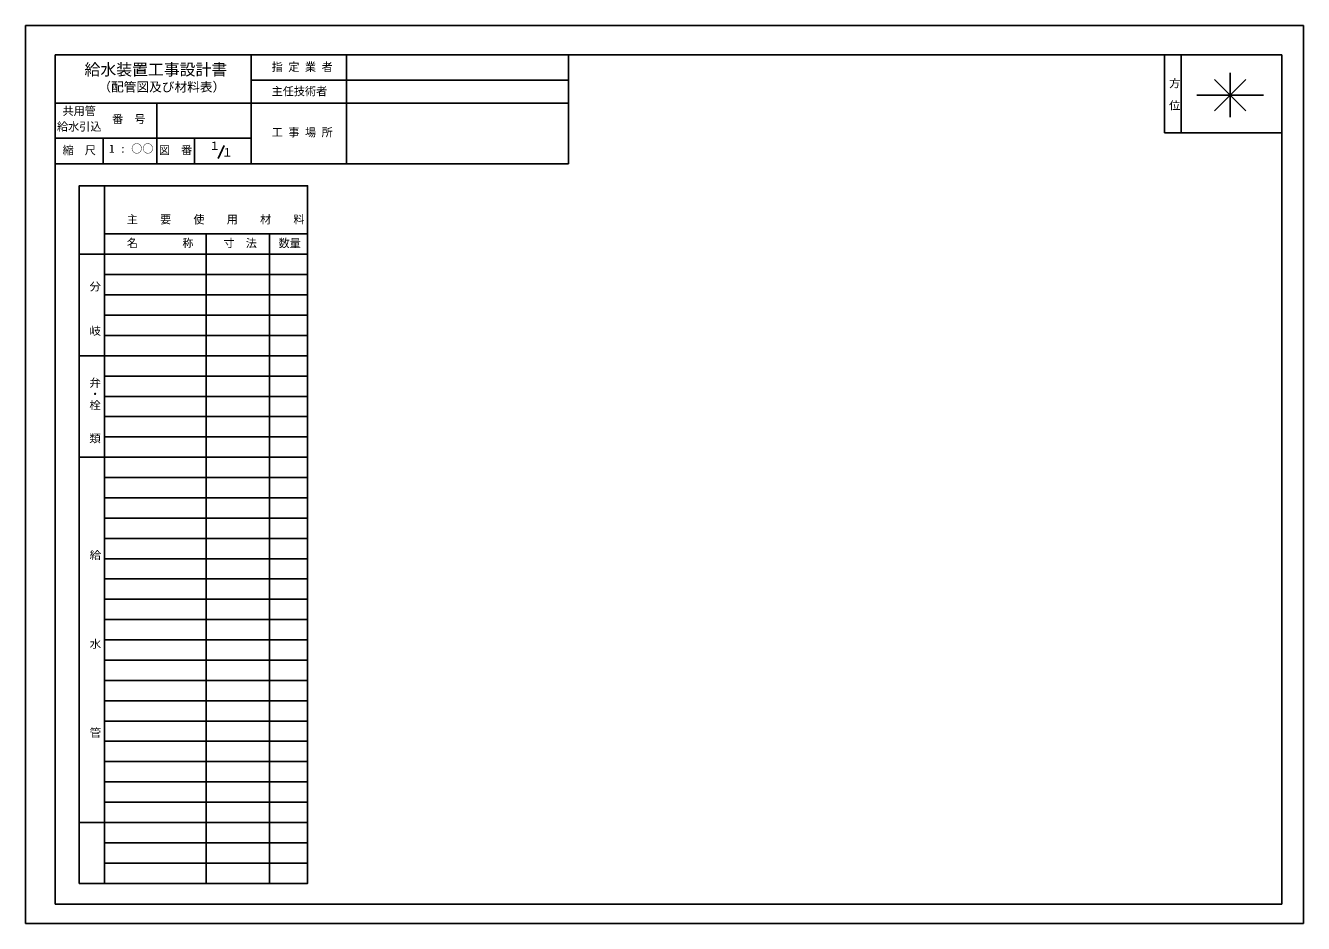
# Model space of a CAD drawing. Units: millimetres, scale not verified. Extents: x -10023 to 10125, y -7107 to 7052.
import ezdxf
from ezdxf.enums import TextEntityAlignment as Align

# ---------------------------------------------------------------- set-up
doc = ezdxf.new("R2010")
doc.units = ezdxf.units.MM
doc.header["$LTSCALE"] = 50
doc.layers.add('0-0_0', color=7, linetype='Continuous')
doc.layers.add('1-8_PAPERLAYER', color=7, linetype='Continuous')
doc.styles.add('@ＭＳ ゴシック', font='')
doc.styles.add('ＭＳ ゴシック', font='')
doc.styles.get('@ＭＳ ゴシック').set_extended_font_data('@MS Gothic')
doc.styles.get('ＭＳ ゴシック').set_extended_font_data('MS Gothic')

msp = doc.modelspace()

# ---------------------------------------------------------------- linework, layer by layer
at = {"layer": '0-0_0'}
msp.add_lwpolyline([(-10023.08, 7051.89), (10125.02, 7051.89), (10125.02, -7107.3), (-10023.08, -7107.3)], close=True, dxfattribs=at)
at = {"layer": '1-8_PAPERLAYER'}
for p, q in [((-6464.83, 4873.91), (-6464.83, 6588.55)), ((-4964.83, 6588.55), (-4964.83, 4873.91)), ((7933.52, 6588.55), (7933.52, 5362.73)), ((8195.91, 6588.55), (8195.91, 5362.73)), ((8969.13, 6306.05), (8969.13, 5606.05)), ((-6464.83, 6188.55), (-1464.83, 6188.55)), ((9217.21, 6202.93), (8721.04, 5709.16)), ((8721.04, 6202.93), (9217.21, 5709.16)), ((8444.13, 5956.05), (9494.13, 5956.05)), ((-9555.56, 5829.51), (-6464.83, 5829.51)), ((-7954.99, 5829.51), (-7954.99, 4873.91)), ((-6464.83, 5829.51), (-1464.83, 5829.51)), ((-9555.56, 5274.1), (-6464.83, 5274.1)), ((-8801.67, 5274.1), (-8801.67, 4873.91)), ((-7358.45, 5274.1), (-7358.45, 4873.91)), ((7933.52, 5362.73), (9783.52, 5362.73)), ((-6893.24, 5159.67), (-6985.62, 4957.3)), ((-8777.17, -6475.17), (-8777.17, 4524.83)), ((-8777.17, 3764.83), (-5577.17, 3764.83)), ((-7177.17, -6475.17), (-7177.17, 3764.83)), ((-6177.17, -6475.17), (-6177.17, 3764.83)), ((-9177.17, 3444.83), (-5577.17, 3444.83)), ((-8777.17, 3124.83), (-5577.17, 3124.83)), ((-8777.17, 2804.83), (-5577.17, 2804.83)), ((-8777.17, 2484.83), (-5577.17, 2484.83)), ((-8777.17, 2164.83), (-5577.17, 2164.83)), ((-9177.17, 1844.83), (-5577.17, 1844.83)), ((-8777.17, 1524.83), (-5577.17, 1524.83)), ((-8777.17, 1204.83), (-5577.17, 1204.83)), ((-8777.17, 884.83), (-5577.17, 884.83)), ((-8777.17, 564.83), (-5577.17, 564.83)), ((-9177.17, 244.83), (-5577.17, 244.83)), ((-8777.17, -75.17), (-5577.17, -75.17)), ((-8777.17, -395.17), (-5577.17, -395.17)), ((-8777.17, -715.17), (-5577.17, -715.17)), ((-8777.17, -1035.17), (-5577.17, -1035.17)), ((-8777.17, -1355.17), (-5577.17, -1355.17)), ((-8777.17, -1675.17), (-5577.17, -1675.17)), ((-8777.17, -1995.17), (-5577.17, -1995.17)), ((-8777.17, -2315.17), (-5577.17, -2315.17)), ((-8777.17, -2635.17), (-5577.17, -2635.17)), ((-8777.17, -2955.17), (-5577.17, -2955.17)), ((-8777.17, -3275.17), (-5577.17, -3275.17)), ((-8777.17, -3595.17), (-5577.17, -3595.17)), ((-8777.17, -3915.17), (-5577.17, -3915.17)), ((-8777.17, -4235.17), (-5577.17, -4235.17)), ((-8777.17, -4555.17), (-5577.17, -4555.17)), ((-8777.17, -4875.17), (-5577.17, -4875.17)), ((-8777.17, -5195.17), (-5577.17, -5195.17)), ((-9177.17, -5515.17), (-5577.17, -5515.17)), ((-8777.17, -5835.17), (-5577.17, -5835.17)), ((-8777.17, -6155.17), (-5577.17, -6155.17))]:
    msp.add_line(p, q, dxfattribs=at)
for points in [[(-9555.56, -6801.26), (9783.52, -6801.26), (9783.52, 6588.55), (-9555.56, 6588.55)], [(-9555.56, 4873.91), (-1464.83, 4873.91), (-1464.83, 6588.55), (-9555.56, 6588.55)], [(-9177.17, -6475.17), (-5577.17, -6475.17), (-5577.17, 4524.83), (-9177.17, 4524.83)]]:
    msp.add_lwpolyline(points, close=True, dxfattribs=at)
msp.add_lwpolyline([(-6464.83, 4873.91), (-6464.83, 6588.55), (-1464.83, 6588.55)], dxfattribs=at)

# ---------------------------------------------------------------- texts
at = {"layer": '1-8_PAPERLAYER', "style": 'ＭＳ ゴシック'}
for s, height, p in [('給水装置工事設計書', 183.3, (-9093.87, 6211.91)), ('指 定 業 者', 128.3, (-6142.43, 6296.08)), ('（配管図及び材料表）', 146.6, (-8874.89, 5967.41)), ('主任技術者', 128.3, (-6142.43, 5912.42)), ('共用管', 128.3, (-9439.34, 5601.5)), ('番\u3000号', 128.3, (-8658.14, 5473.41)), ('給水引込', 128.3, (-9526.84, 5355.88)), ('工 事 場 所', 128.3, (-6142.43, 5265.04)), ('縮\u3000尺', 128.3, (-9438.59, 4982.88)), ('1 : ○○', 128.3, (-8706.46, 5007.79)), ('図\u3000番', 128.3, (-7920.86, 4984.73)), ('１', 128.3, (-7128.41, 5051.12)), ('１', 128.3, (-6930.13, 4948.04)), ('主\u3000\u3000要\u3000\u3000使\u3000\u3000用\u3000\u3000材\u3000\u3000料', 128.3, (-8425.73, 3891.07)), ('名\u3000\u3000\u3000\u3000称', 128.3, (-8425.73, 3518.34)), ('寸\u3000法', 128.3, (-6900.86, 3517.78)), ('数量', 128.3, (-6034.45, 3517.22))]:
    msp.add_text(s, height=height, dxfattribs=at).set_placement(p, align=Align.BOTTOM_LEFT)
at = {"layer": '1-8_PAPERLAYER', "style": '@ＭＳ ゴシック'}
for s, p in [('方\u3000位', (7989.55, 6232.18)), ('分\u3000\u3000\u3000岐', (-9031.53, 3027.32)), ('弁・栓\u3000\u3000類', (-9033.45, 1506.68)), ('給\u3000\u3000\u3000\u3000\u3000\u3000\u3000水\u3000\u3000\u3000\u3000\u3000\u3000\u3000管', (-9028.19, -1208.54))]:
    msp.add_text(s, height=128.3, rotation=270, dxfattribs=at).set_placement(p, align=Align.BOTTOM_LEFT)

doc.saveas('drawing.dxf')
